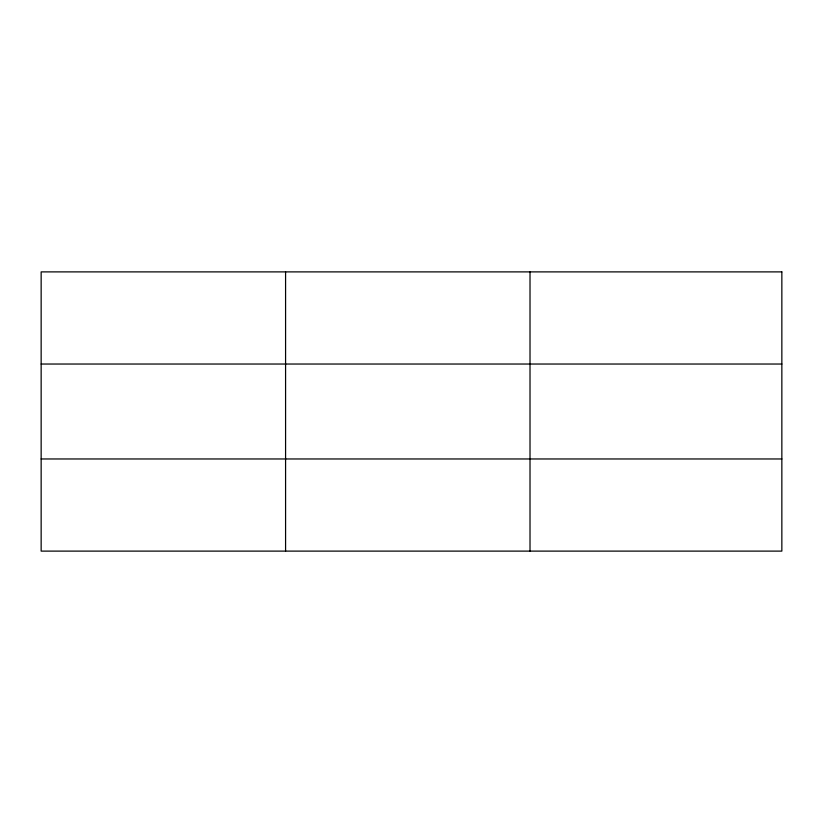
<?xml version="1.0" encoding="UTF-8"?>
<svg xmlns="http://www.w3.org/2000/svg" width="823" height="823" viewBox="0 0 823 823"><rect width="100%" height="100%" fill="white"/><g stroke="black" fill="none" stroke-linecap="round" stroke-linejoin="round"><path stroke-width="1.23" d="M285.581 551.112L285.581 271.888M530.012 551.112L530.012 271.888M41.15 364.033L781.85 364.033M41.15 458.967L781.85 458.967M781.85 271.888L781.85 551.112L41.15 551.112L41.15 271.888L781.85 271.888"/></g></svg>
